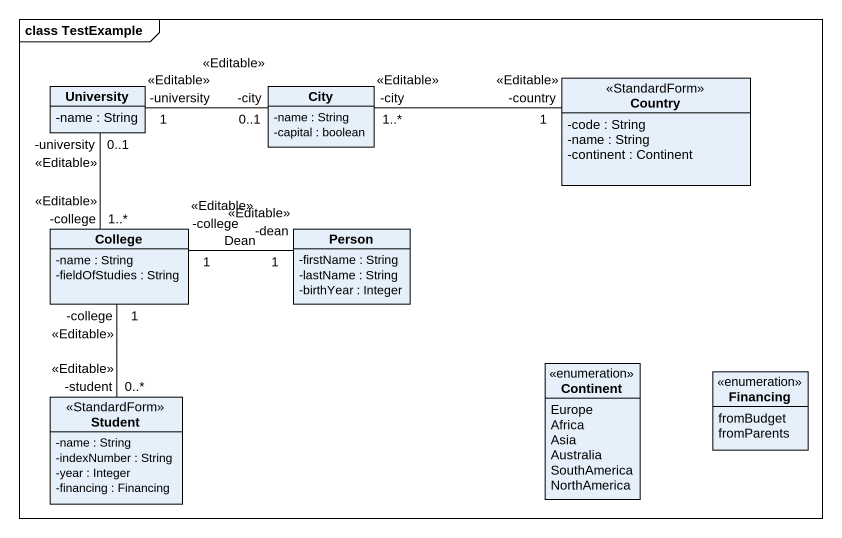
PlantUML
@startuml
mainframe class TestExample
hide circle
hide empty members
skinparam classAttributeIconSize 0
class University {
  -name : String
}
class City {
  -name : String
  -capital : boolean
}
class Country <<StandardForm>> {
  -code : String
  -name : String
  -continent : Continent
}
class College {
  -name : String
  -fieldOfStudies : String
}
class "Person" as Person_ {
  -firstName : String
  -lastName : String
  -birthYear : Integer
}
enum Continent {
  Europe
  Africa
  Asia
  Australia
  SouthAmerica
  NorthAmerica
}
enum Financing {
  fromBudget
  fromParents
}
class Student <<StandardForm>> {
  -name : String
  -indexNumber : String
  -year : Integer
  -financing : Financing
}
University "1\n-university\n<<Editable>>" -right- "0..1\n-city\n<<Editable>>" City
University "0..1\n-university\n<<Editable>>" -- "1..*\n-college\n<<Editable>>" College
City "1..*\n-city\n<<Editable>>" -right- "1\n-country\n<<Editable>>" Country
College "1\n-college\n<<Editable>>" -right- "1\n-dean\n<<Editable>>" Person_ : Dean
College "1\n-college\n<<Editable>>" -- "0..*\n-student\n<<Editable>>" Student
@enduml
